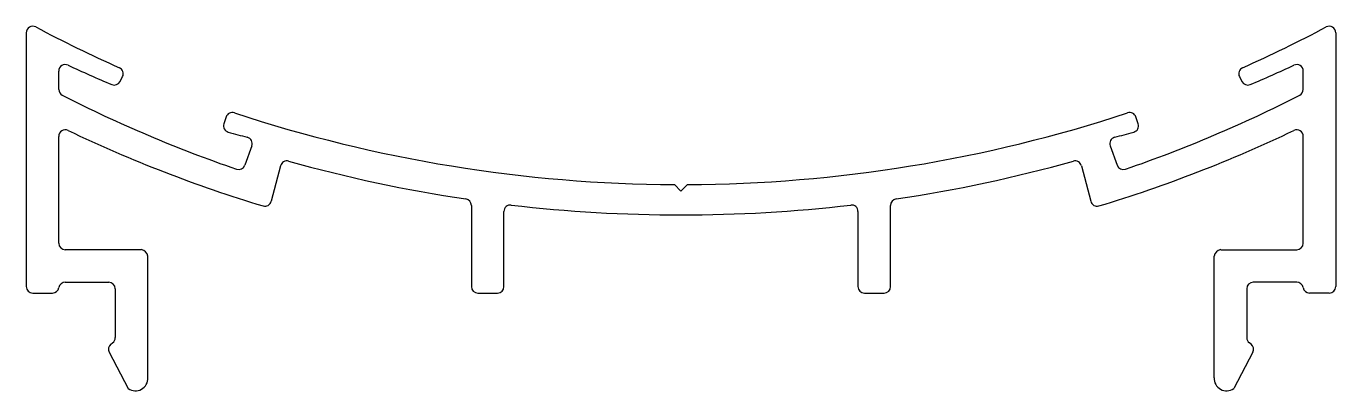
# Model space of a CAD drawing. Extents: x 743.3 to 803.6, y 538.2 to 555.
import ezdxf

# ---------------------------------------------------------------- set-up
doc = ezdxf.new("R2010")
doc.units = 0
doc.layers.get('0').update_dxf_attribs({"linetype": 'CONTINUOUS'})

msp = doc.modelspace()

# ---------------------------------------------------------------- linework, layer by layer
for p, q in [((743.318, 554.687), (743.318, 542.989)), ((803.618, 554.687), (803.618, 542.989)), ((744.818, 552.072), (744.818, 552.917)), ((747.644, 552.44), (747.755, 552.663)), ((799.181, 552.663), (799.293, 552.44)), ((802.118, 552.072), (802.118, 552.917)), ((752.523, 550.804), (752.418, 550.489)), ((794.518, 550.489), (794.413, 550.804)), ((744.818, 544.989), (744.818, 549.91)), ((753.708, 549.479), (753.386, 548.578)), ((793.229, 549.479), (793.551, 548.578)), ((802.118, 544.989), (802.118, 549.91)), ((755.031, 548.556), (754.604, 546.917)), ((791.905, 548.556), (792.333, 546.917)), ((773.168, 547.69), (773.468, 547.389)), ((773.769, 547.69), (773.468, 547.389)), ((763.818, 546.728), (763.818, 542.989)), ((765.318, 542.989), (765.318, 546.448)), ((781.618, 546.448), (781.618, 542.989)), ((783.118, 542.989), (783.118, 546.728)), ((748.618, 544.689), (745.118, 544.689)), ((798.318, 544.689), (801.818, 544.689)), ((748.918, 538.789), (748.918, 544.389)), ((798.018, 538.789), (798.018, 544.389)), ((745.118, 543.189), (747.118, 543.189)), ((747.418, 542.889), (747.418, 540.639)), ((799.518, 542.889), (799.518, 540.639)), ((801.818, 543.189), (799.818, 543.189)), ((743.618, 542.689), (744.527, 542.689)), ((764.118, 542.689), (765.018, 542.689)), ((781.918, 542.689), (782.818, 542.689)), ((803.318, 542.689), (802.41, 542.689)), ((747.223, 540.342), (747.298, 540.399)), ((799.714, 540.342), (799.638, 540.399)), ((747.137, 539.963), (748.018, 538.289)), ((799.799, 539.963), (798.918, 538.289))]:
    msp.add_line(p, q)
for centre, radius, start, end in [((743.618, 554.687), 0.3, 61.98538, 180), ((772.88, 609.687), 62, 241.98538, 245.94603), ((774.056, 609.687), 62, 294.05397, 298.01462), ((803.318, 554.687), 0.3, 0, 118.01462), ((745.118, 552.917), 0.3, 65.10719, 180), ((771.342, 609.429), 62, 245.10719, 247.14299), ((747.487, 552.797), 0.3, 333.43495, 65.94603), ((799.449, 552.797), 0.3, 114.05397, 206.56505), ((775.595, 609.429), 62, 292.85701, 294.89281), ((801.818, 552.917), 0.3, 0, 114.89281), ((747.375, 552.574), 0.3, 247.14299, 333.43495), ((799.561, 552.574), 0.3, 206.56505, 292.85701), ((745.118, 552.072), 0.3, 180, 242.94654), ((773.181, 607.021), 62, 242.94654, 251.00999), ((773.756, 607.021), 62, 288.99001, 297.05346), ((801.818, 552.072), 0.3, 297.05346, 0), ((752.808, 550.71), 0.3, 71.33958, 161.56505), ((773.468, 613.321), 65.632, 251.74027, 269.73751), ((773.468, 613.321), 65.632, 270.26249, 288.25973), ((794.128, 550.71), 0.3, 18.43495, 108.66042), ((745.118, 549.91), 0.3, 64.38779, 180), ((772.049, 606.089), 62, 244.38779, 253.29472), ((752.703, 550.394), 0.3, 161.56505, 254.64376), ((769.042, 609.891), 62, 254.64376, 255.48257), ((774.887, 606.089), 62, 286.70528, 295.61221), ((777.894, 609.891), 62, 284.51743, 285.35624), ((794.234, 550.394), 0.3, 285.35624, 18.43495), ((801.818, 549.91), 0.3, 0, 115.61221), ((753.425, 549.58), 0.3, 340.34618, 75.48257), ((793.511, 549.58), 0.3, 104.51743, 199.65382), ((755.322, 548.48), 0.3, 74.36505, 165.37913), ((773.468, 613.321), 67.032, 254.36505, 261.50202), ((773.468, 613.321), 67.032, 278.49798, 285.63495), ((791.615, 548.48), 0.3, 14.62087, 105.63495), ((753.103, 548.679), 0.3, 251.00999, 340.34618), ((793.833, 548.679), 0.3, 199.65382, 288.99001), ((763.518, 546.728), 0.3, 0, 81.50202), ((783.418, 546.728), 0.3, 98.49798, 180), ((754.314, 546.993), 0.3, 253.29472, 345.37913), ((765.618, 546.448), 0.3, 83.30489, 180), ((773.468, 613.321), 67.032, 263.30489, 276.69511), ((781.318, 546.448), 0.3, 0, 96.69511), ((792.623, 546.993), 0.3, 194.62087, 286.70528), ((745.118, 544.989), 0.3, 180, 270), ((748.568, 544.339), 0.354, 8.1301, 81.8699), ((798.368, 544.339), 0.354, 98.1301, 171.8699), ((801.818, 544.989), 0.3, 270, 0), ((743.618, 542.989), 0.3, 180, 270), ((744.527, 542.989), 0.3, 270, 350.40593), ((745.118, 542.889), 0.3, 90, 170.40593), ((747.118, 542.889), 0.3, 0, 90), ((764.118, 542.989), 0.3, 180, 270), ((765.018, 542.989), 0.3, 270, 0), ((781.918, 542.989), 0.3, 180, 270), ((782.818, 542.989), 0.3, 270, 0), ((799.818, 542.889), 0.3, 90, 180), ((801.818, 542.889), 0.3, 9.59407, 90), ((802.41, 542.989), 0.3, 189.59407, 270), ((803.318, 542.989), 0.3, 270, 0), ((747.403, 540.102), 0.3, 126.8699, 207.75854), ((747.118, 540.639), 0.3, 306.8699, 0), ((799.818, 540.639), 0.3, 180, 233.1301), ((799.534, 540.102), 0.3, 332.24146, 53.1301), ((748.348, 538.756), 0.572, 234.82393, 3.28528), ((798.589, 538.756), 0.572, 176.71472, 305.17607)]:
    msp.add_arc(centre, radius, start, end)

doc.saveas('drawing.dxf')
